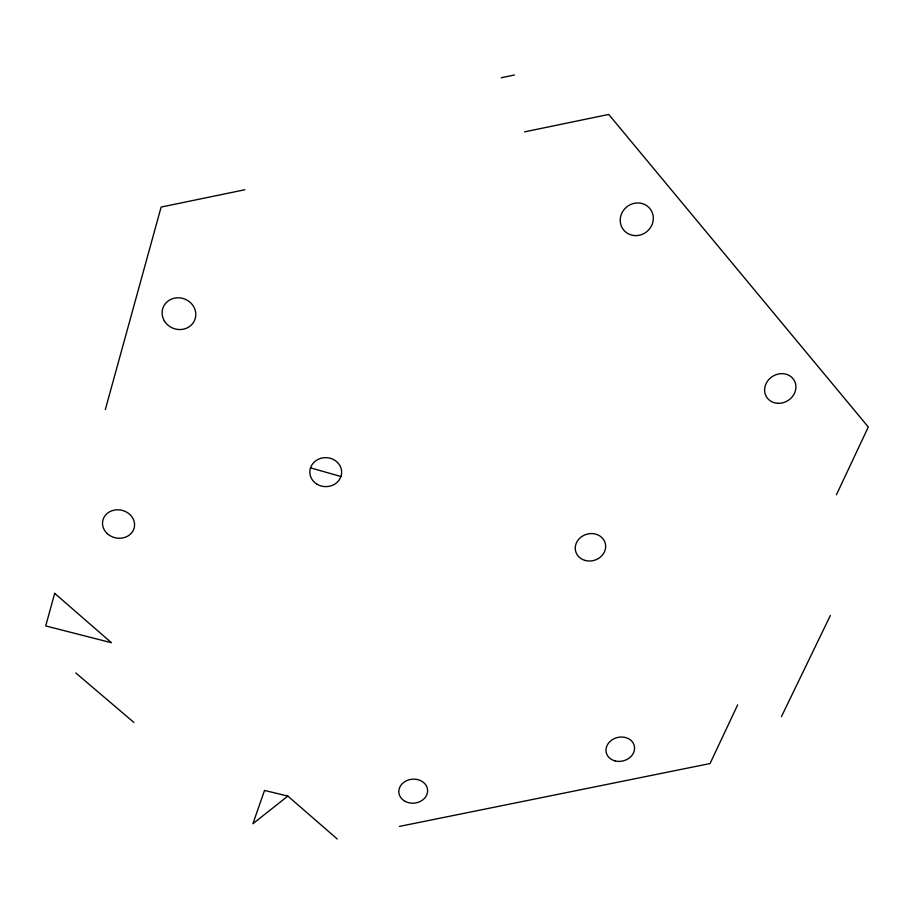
<?xml version="1.0" encoding="UTF-8"?>
<svg xmlns="http://www.w3.org/2000/svg" width="914" height="914" viewBox="0 0 914 914"><rect width="100%" height="100%" fill="white"/><g stroke="black" fill="none" stroke-linecap="round" stroke-linejoin="round"><path stroke-width="1.37" d="M105.316 409.598L161.127 207.067L244.849 189.746M737.644 704.888L710.064 763.544L399.464 826.405M836.424 494.805L868.3 427.009L608.735 114.444L524.602 131.856M781.436 716.645L830.369 615.465M287.864 796.083L252.892 823.731L264.523 790.439L287.864 796.083L337.232 838.995M501.249 77.736L514.445 75.005M310.509 467.865L340.933 476.502M75.759 672.933L133.878 722.414M54.68 593.357L45.7 625.93L111.462 642.725L54.68 593.357M584.983 560.396A15.332 13.584 -16.1 0 0 605.479 544.287A15.332 13.584 -16.1 0 0 580.893 537.204A15.332 13.584 -16.1 0 0 584.983 560.396M317.249 484.351A15.915 14.498 1.7 0 0 341.642 472.778A15.915 14.498 1.7 0 0 318.323 459.274A15.915 14.498 1.7 0 0 317.249 484.351M164.349 320.894A17 15.732 20.2 0 0 193.528 322.322A17 15.732 20.2 0 0 178.995 297.804A17 15.732 20.2 0 0 164.349 320.894M615.031 760.894A14.43 12.042 -13.9 0 0 634.419 746.395A14.43 12.042 -13.9 0 0 611.363 740.351A14.43 12.042 -13.9 0 0 615.031 760.894M405.279 801.418A14.418 11.996 -5.5 0 0 427.592 791.467A14.418 11.996 -5.5 0 0 406.787 780.602A14.418 11.996 -5.5 0 0 405.279 801.418M634.83 235.584A16.943 15.926 -38.6 0 0 651.979 211.945A16.943 15.926 -38.6 0 0 623.508 210.311A16.943 15.926 -38.6 0 0 634.83 235.584M107.338 533.673A16.121 14.144 12.1 0 0 134.084 528.281A16.121 14.144 12.1 0 0 114.204 510.138A16.121 14.144 12.1 0 0 107.338 533.673M777.86 403.303A16.121 14.327 -31.4 0 0 794.872 381.709A16.121 14.327 -31.4 0 0 768.068 380.441A16.121 14.327 -31.4 0 0 777.86 403.303"/></g></svg>
